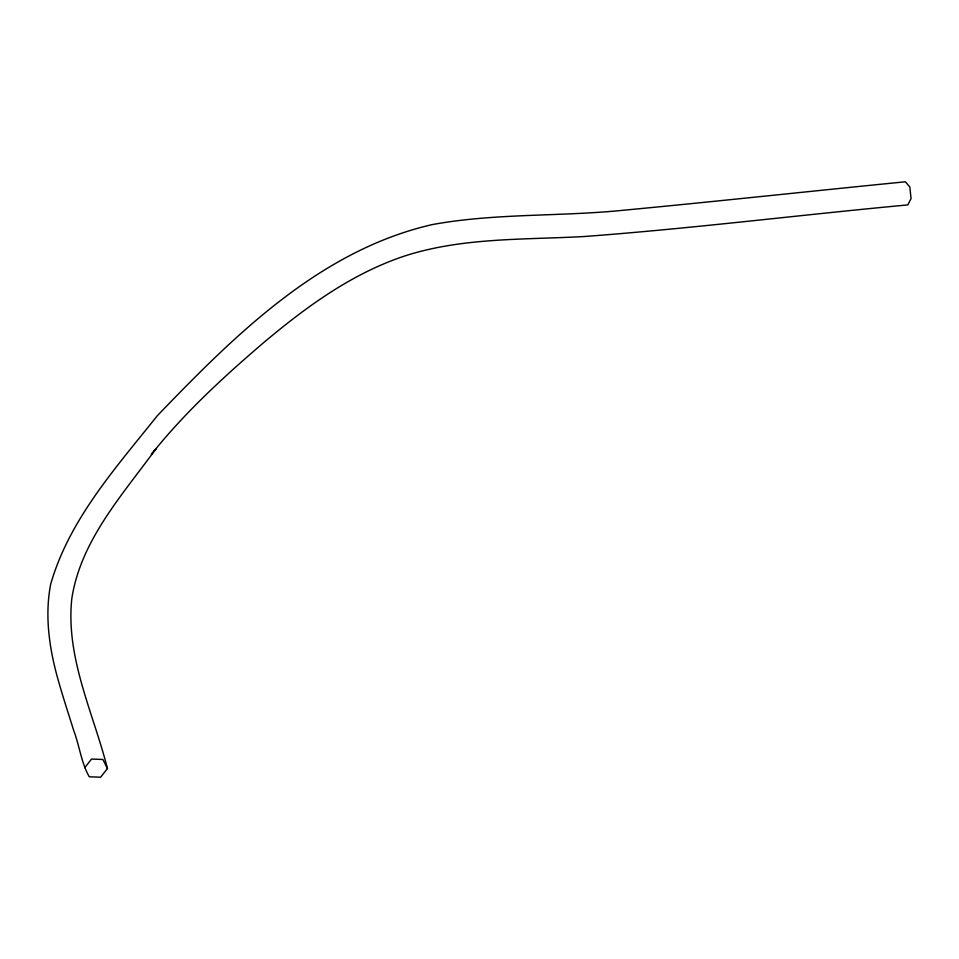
<?xml version="1.0" encoding="UTF-8"?>
<svg xmlns="http://www.w3.org/2000/svg" width="959" height="959" viewBox="0 0 959 959"><rect width="100%" height="100%" fill="white"/><g stroke="black" fill="none" stroke-linecap="round" stroke-linejoin="round"><path stroke-width="1.44" d="M84.716 767.715L91.537 759.06L102.901 759.48L107.444 768.555L100.623 777.21L89.259 776.79C81.203 762.537 79.489 745.826 73.759 730.638C67.897 711.926 61.748 693.297 56.617 674.369C48.885 645.095 44.833 614.192 50.695 584.199C69.168 519.466 116.087 467.524 157.228 415.834C234.499 335.482 319.97 250.239 432.353 224.574C492.482 213.557 553.906 216.41 614.587 211.088C711.59 201.965 808.449 191.404 905.392 181.79L909.839 187.029L911.05 198.597L907.825 204.914C799.938 214.936 692.35 228.47 584.295 236.513C525.664 239.786 465.642 237.412 408.858 254.662C354.159 271.769 307.264 306.029 263.857 342.459C223.687 376.827 184.476 412.814 151.474 454.266M151.474 454.254L156.089 448.62C122.728 494.556 80.652 540.492 71.817 598.608C65.488 657.706 93.287 712.645 107.444 768.555"/></g></svg>
